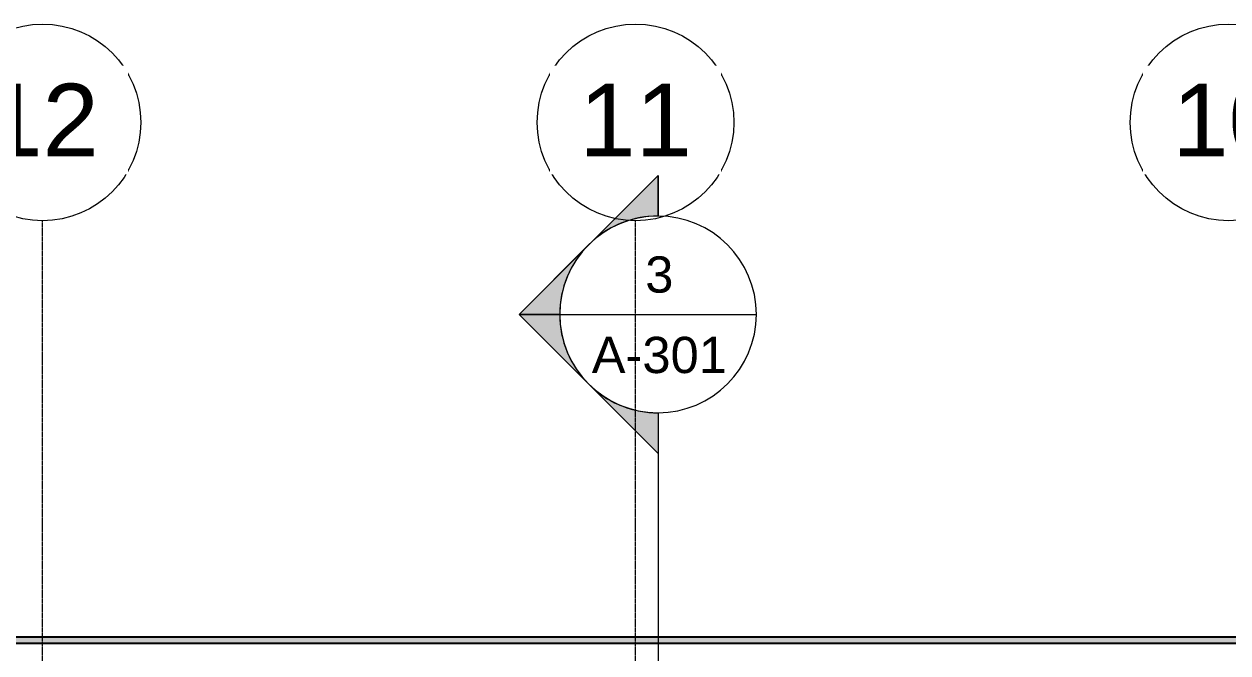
# Model space of a CAD drawing. Header units: inches. Extents: x -54880 to -186, y -265 to 853.
# Drawn here: x -25700 to -25113, y 363 to 670 of the extents above; entities that cross this region are included whole.
import ezdxf

# ---------------------------------------------------------------- set-up
doc = ezdxf.new("R2010")
doc.units = ezdxf.units.IN
doc.header["$MEASUREMENT"] = 0
doc.linetypes.add('Grid Line 1_2_', pattern=[0.875, 0.5, -0.125, 0.125, -0.125])
for name, color, linetype, lineweight in [('A-ROOF', 132, 'Continuous', 9), ('G-ANNO-SYMB', 111, 'Continuous', 9), ('S-GRID', 1, 'Continuous', 9), ('S-GRID-IDEN', 1, 'Continuous', 9)]:
    doc.layers.add(name, color=color, linetype=linetype, lineweight=lineweight)
doc.styles.add('Arial_1', font='arial.ttf', dxfattribs={"height": 35.407186})
doc.styles.add('Arial_2', font='arial.ttf', dxfattribs={"height": 17.703593})

# ---------------------------------------------------------------- blocks, each defined once
blk = doc.blocks.new('Grid - Grid Head - Circle-14747-Section 13')
at = {"layer": 'S-GRID-IDEN'}
blk.add_circle((-22796.39, 621.76), 48, dxfattribs=at)
blk = doc.blocks.new('Section - Section Head - Filled-1526-Section 13')
at = {"layer": 'G-ANNO-SYMB'}
h = blk.add_hatch(color=256, dxfattribs=at)
edge = h.paths.add_edge_path(flags=0)
edge.add_arc((-25390.9, 528), 48.06, 90, 132.0784, ccw=False)
edge.add_line((-25390.9, 576.06), (-25390.9, 595.88))
edge.add_line((-25390.9, 595.88), (-25423.11, 563.67))
h = blk.add_hatch(color=256, dxfattribs=at)
edge = h.paths.add_edge_path(flags=0)
edge.add_line((-25424.84, 561.94), (-25458.78, 528))
edge.add_line((-25458.78, 528), (-25438.9, 528))
edge.add_arc((-25390.9, 528), 48, 135, 180, ccw=False)
h = blk.add_hatch(color=256, dxfattribs=at)
edge = h.paths.add_edge_path(flags=0)
edge.add_arc((-25390.9, 528), 48, 180, 225, ccw=False)
edge.add_line((-25438.9, 528), (-25458.78, 528))
edge.add_line((-25458.78, 528), (-25424.84, 494.06))
h = blk.add_hatch(color=256, dxfattribs=at)
edge = h.paths.add_edge_path(flags=0)
edge.add_line((-25423.11, 492.33), (-25390.9, 460.12))
edge.add_line((-25390.9, 460.12), (-25390.9, 479.94))
edge.add_arc((-25390.9, 528), 48.06, 227.9216, 270, ccw=False)
for p, q in [((-25458.78, 528), (-25390.9, 595.88)), ((-25423.11, 563.67), (-25390.9, 595.88)), ((-25390.9, 576), (-25390.9, 595.88)), ((-25390.9, 595.88), (-25390.9, 576.06)), ((-25458.78, 528), (-25424.84, 561.94)), ((-25458.78, 528), (-25390.9, 460.12)), ((-25438.9, 528), (-25458.78, 528)), ((-25424.84, 494.06), (-25458.78, 528)), ((-25458.78, 528), (-25438.9, 528)), ((-25390.9, 460.12), (-25423.11, 492.33)), ((-25390.9, 480), (-25390.9, 460.12)), ((-25390.9, 479.94), (-25390.9, 460.12))]:
    blk.add_line(p, q, dxfattribs=at)
for radius, start, end in [(48, 90, 270), (48.06, 90, 132.0784), (48, 270, 90), (48, 135, 180), (48, 180, 225), (48.06, 227.9216, 270)]:
    blk.add_arc((-25390.9, 528), radius, start, end, dxfattribs=at)

msp = doc.modelspace()

# ---------------------------------------------------------------- hatches: boundary and pattern name
at = {"layer": 'A-ROOF'}
msp.add_hatch(color=256, dxfattribs=at).paths.add_polyline_path([(-26287.76, 367.48), (-22781.02, 367.48), (-22781.02, 370.36), (-26287.76, 370.36)], flags=0)

# ---------------------------------------------------------------- linework, layer by layer
at = {"layer": 'A-ROOF', "lineweight": 25}
for p, q in [((-22781.02, 370.36), (-26287.76, 370.36)), ((-26274.63, 367.48), (-22792.15, 367.48))]:
    msp.add_line(p, q, dxfattribs=at)
at = {"layer": 'G-ANNO-SYMB'}
for p, q in [((-25438.9, 528), (-25342.9, 528)), ((-25390.9, 480), (-25390.9, -26.7))]:
    msp.add_line(p, q, dxfattribs=at)
at = {"layer": 'S-GRID', "linetype": 'Grid Line 1_2_'}
for p, q in [((-25691.39, -132), (-25691.39, 573.76)), ((-25401.89, -132), (-25401.89, 573.76))]:
    msp.add_line(p, q, dxfattribs=at)

# ---------------------------------------------------------------- block references
at = {"layer": 'S-GRID-IDEN'}
for p in [(-2895, 0), (-2605.5, 0), (-2316, 0)]:
    msp.add_blockref('Grid - Grid Head - Circle-14747-Section 13', p, dxfattribs=at)

# ---------------------------------------------------------------- texts
at = {"layer": 'G-ANNO-SYMB', "attachment_point": 2, "line_spacing_factor": 0.938532, "style": 'Arial_2'}
for s, insert, char_height, width in [('3', (-25390.28, 556.34), 17.7, 16.416), ('A-301', (-25390.28, 517.07), 17.704, 78.624)]:
    msp.add_mtext(s, dxfattribs=dict(at, insert=insert, char_height=char_height, width=width))

# ---------------------------------------------------------------- next in the draw order: texts
at = {"layer": 'S-GRID-IDEN', "char_height": 35.407, "width": 65.664, "attachment_point": 2, "line_spacing_factor": 0.938532, "style": 'Arial_1', "bg_fill": 3, "box_fill_scale": 1.25, "bg_fill_color": 0, "bg_fill_transparency": 0}
for s, insert in [('12', (-25691.4, 640.64)), ('11', (-25401.9, 640.64)), ('10', (-25112.4, 640.64))]:
    msp.add_mtext(s, dxfattribs=dict(at, insert=insert))

# ---------------------------------------------------------------- next in the draw order: block references
at = {"layer": 'G-ANNO-SYMB'}
msp.add_blockref('Section - Section Head - Filled-1526-Section 13', (0, 0), dxfattribs=at)

doc.saveas('drawing.dxf')
